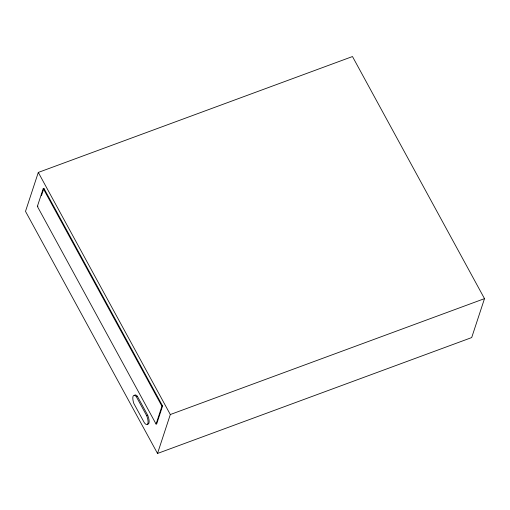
<?xml version="1.0" encoding="UTF-8"?>
<svg xmlns="http://www.w3.org/2000/svg" width="510" height="510" viewBox="0 0 510 510"><rect width="100%" height="100%" fill="white"/><g stroke="black" fill="none" stroke-linecap="round" stroke-linejoin="round"><path stroke-width="0.76" d="M38.301 172.431L25.5 211.363L157.52 453.46L471.699 337.569L484.5 298.637L352.48 56.54L38.301 172.431L170.315 414.528L157.52 453.46M37.364 206.391L43.235 188.534L43.879 188.298L162.582 405.979L156.71 423.835L156.066 424.071L37.364 206.391L38.008 206.155M41.431 195.738L43.879 188.298M156.066 424.071L161.938 406.215L43.235 188.534M136.266 396.614L146.657 415.669A7.739 2.639 69.8 0 1 147.881 423.568A7.739 2.639 69.8 0 1 144.336 422.726L133.83 403.461A8.268 2.824 69.8 0 1 133.059 396.327A8.268 2.824 69.8 0 1 136.266 396.614L137.337 396.219L147.728 415.274A7.739 2.639 69.8 0 1 147.575 424.148M161.938 406.215L162.582 405.979M146.657 415.669L147.728 415.274M170.315 414.528L484.5 298.637M134.442 395.346A8.268 2.824 69.8 0 1 137.337 396.219"/></g></svg>
